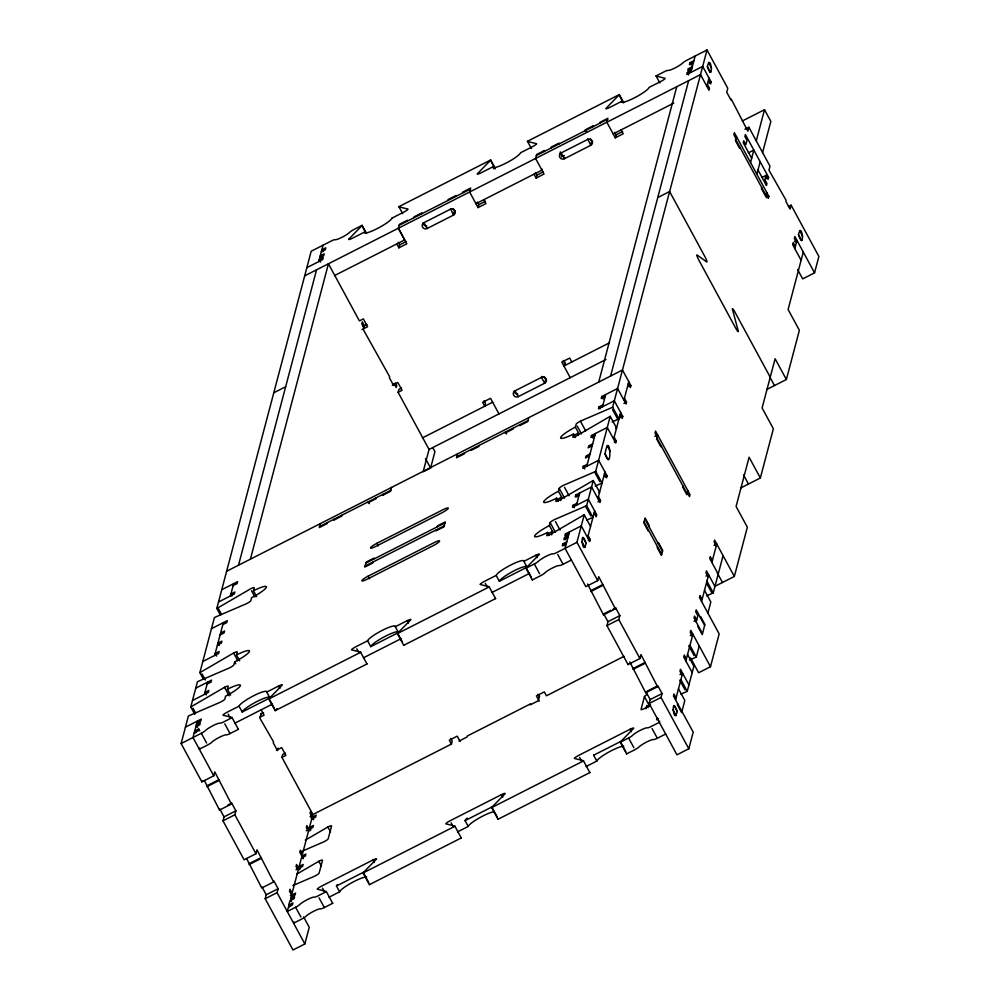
<?xml version="1.0" encoding="UTF-8"?>
<svg xmlns="http://www.w3.org/2000/svg" width="1000" height="1000" viewBox="0 0 1000 1000"><rect width="100%" height="100%" fill="white"/><g stroke="black" fill="none" stroke-linecap="round" stroke-linejoin="round"><path stroke-width="1.5" d="M586.087 543.337C579.462 524.312 582.45 558.837 586.087 543.337L582.925 537.5M605.037 453.8C612.762 475.525 609.95 426.938 605.037 453.8L608.2 459.65M707.362 66.513C713.787 85.337 711.263 51.438 707.362 66.513L710.525 72.35L709.475 70.4M677.2 711.488C670.6 692.55 673.55 726.988 677.2 711.488L674.1 705.55M798.475 234.65C805.1 253.675 802.125 219.15 798.475 234.65L801.65 240.487M623.663 102.625L619.312 94.588A4.363 0.725 -28.5 0 1 619.163 94.85L605.825 108.55A4.487 0.75 -28.5 0 0 609.525 107.525L621.4 101.487A15.725 2.625 -28.5 0 0 634.35 97.888A15.725 2.625 -28.5 0 0 649.112 87.4L660.987 81.363A4.487 0.75 -28.5 0 0 665.2 78.362L656.05 75.975L664.4 71.662A4.5 0.75 -28.5 0 1 667.962 70.425A8.988 1.5 -28.5 0 0 675.075 67.938A8.988 1.5 -28.5 0 0 682.887 62.838A4.487 0.75 -28.5 0 1 686.8 60.287L707.013 50L727.775 88.3L726.737 92.238L730.95 100.025L731.213 99.05L747.837 131.188L748.875 127.25L744.925 129.262M204.312 780.525L219.537 810.062L231.412 804.038L214.788 771.888L213.738 775.825L201.863 781.862L181.112 743.562L188.388 716.038A4.487 0.75 -28.5 0 1 189.5 715.5L220.625 702.087A4.487 0.75 -28.5 0 0 224.85 699.087L225.625 696.137A15.725 2.625 -28.5 0 0 240.387 685.65A15.725 2.625 -28.5 0 0 227.45 689.237L230.613 695.088M194.762 714.2L190.8 706.9L197.438 681.762A4.487 0.75 -28.5 0 1 198.562 681.225L229.688 667.8A4.487 0.75 -28.5 0 0 233.9 664.8L234.688 661.85A15.725 2.625 -28.5 0 0 249.45 651.363A15.725 2.625 -28.5 0 0 236.5 654.963L239.675 660.8M203.25 678.875L199.862 672.613L214.4 617.575A4.487 0.75 -28.5 0 1 215.525 617.038L246.637 603.625A4.487 0.75 -28.5 0 0 250.863 600.625L251.637 597.663A15.725 2.625 -28.5 0 0 266.4 587.175A15.725 2.625 -28.5 0 0 253.463 590.775L256.625 596.613M220.512 615.25L216.812 608.438L311.188 251.238L331.413 240.95A4.5 0.75 -28.5 0 1 334.975 239.713A8.988 1.5 -28.5 0 0 342.088 237.237A8.988 1.5 -28.5 0 0 349.9 232.125A4.487 0.75 -28.5 0 1 353.8 229.575L362.15 225.325L366.512 233.363M204.375 694.45L207.625 682.138M214.662 655.475L223.337 622.65M230.387 595.975L233.637 583.675M238.512 565.212L316.562 269.812M318.725 261.613L323.062 245.2M195.775 732.913L194.725 730.962L198.675 728.95L198.162 730.913L194.2 732.925M199.625 748.062L199.325 749.212L207.662 744.963A4.487 0.75 -28.5 0 0 211.575 742.412A8.988 1.5 -28.5 0 1 219.387 737.3A8.988 1.5 -28.5 0 1 226.5 734.825A4.487 0.75 -28.5 0 0 230.062 733.575L238.412 729.338A4.487 0.75 -28.5 0 0 238.312 729.137M250.387 559.175L328.438 263.775L359.4 320.9L363.35 318.888L367.575 326.688L362.038 329.5M201.863 781.862L202.125 780.875M227.45 689.237L228.225 686.287A4.487 0.75 -28.5 0 0 224.525 687.312L191.938 706.287A4.487 0.75 -28.5 0 1 190.8 706.9M236.5 654.963L237.288 652A4.487 0.75 -28.5 0 0 233.588 653.037L201 672A4.487 0.75 -28.5 0 1 199.862 672.613M253.463 590.775L254.237 587.825A4.487 0.75 -28.5 0 0 250.55 588.85L217.963 607.812A4.5 0.75 -28.5 0 1 216.812 608.438M219.537 810.062L219.8 809.087L224.013 816.875L222.975 820.812L244.088 859.762L255.963 853.725L257 849.788L273.625 881.938L261.75 887.975L246.537 858.425M231.412 804.038L231.675 803.05L235.888 810.837L234.85 814.775L255.963 853.725M261.175 713.225L259.875 718.15L273.512 741.838L273.25 742.825L277.475 750.612L278.125 748.15M320.325 523.625L319.275 527.562L327.2 523.538L327.45 522.55M334.438 275.625L404.7 239.913L398.363 228.225L399.412 224.288L407.325 220.263L407.062 221.25M398.363 228.225L406.812 243.8L398.888 247.825L399.675 244.875L398.263 242.275M334.05 519.2L333.787 520.175L341.712 516.15L341.975 515.175M413.663 217.9L413.925 216.912L421.838 212.887L421.575 213.875M450.8 738.538L452.212 741.125L451.438 744.087L312.887 814.513L281.938 757.387L282.712 754.438L285.35 753.088M427.388 227.525L427.125 228.512A3.375 3.287 14.8 0 1 422.575 227.1A3.375 3.287 14.8 0 1 423.963 222.662L450.35 209.25A3.375 3.287 14.8 0 1 454.9 210.662A3.375 3.287 14.8 0 1 453.512 215.087L427.125 228.512L423.963 222.662M447.962 200.45L448.225 199.475L456.138 195.45L455.887 196.425M423.137 471.825L429.05 449.438L398.088 392.312L398.875 389.363L401.512 388.025M303.625 916.925L309.25 927.312L304.862 943.962L292.987 950L265.188 898.713L266.238 894.775L262.013 886.988M450.513 208.663L453.512 215.087L454.562 211.15L453.237 208.725M273.625 881.938L273.888 880.95L278.113 888.737L277.062 892.675L304.862 943.962M376.275 497.725L376.012 498.713L368.1 502.738L368.363 501.75L369.412 503.7M382.875 494.375L382.612 495.363L390.525 491.337L391.562 487.4M462.475 193.075L462.738 192.087L470.65 188.062L469.613 192L478.062 207.587L485.975 203.562L483.862 199.662M469.613 192L470.4 189.05L399.15 225.275M372.987 562.05L372.725 563.038L364.812 567.062L366.112 562.137L374.025 558.112L373.762 559.1M291.663 900.812L290.613 898.863L294.562 896.85L294.05 898.825C290.175 899.112 287.8 903.65 289.562 906.925M290.613 898.863L291.087 897.062L295.038 895.05L295.562 893.075L290.287 895.763M300.487 868.888L299.175 866.45L301.388 858.088L305.338 856.075L305.863 854.1L301.9 856.112M310.875 830.075L309.462 827.475L311.675 819.112L315.637 817.1L316.163 815.125L310.875 817.812M476.213 202.7L475.95 203.688L541.912 170.15L542.175 169.163M478.062 207.587L478.837 204.625L477.425 202.037M293.9 922.038L293.6 923.188L301.95 918.95A4.487 0.75 -28.5 0 0 305.85 916.388A8.988 1.5 -28.5 0 1 313.663 911.287A8.988 1.5 -28.5 0 1 320.788 908.8A4.487 0.75 -28.5 0 0 324.338 907.562L332.688 903.312A4.5 0.75 -28.5 0 0 332.6 903.125M424 471.4L430.6 468.05L434.938 451.637L432.738 447.587M436.312 529.85L436.062 530.837L443.975 526.812L445.275 521.888L437.362 525.913L437.1 526.9M457.537 453.862L456.5 457.8L464.412 453.775L464.675 452.788M544.288 151.488L544.538 150.5L536.625 154.525L535.588 158.463L544.025 174.05L536.112 178.075L536.888 175.113L535.487 172.512M471.275 449.438L471.012 450.425L478.925 446.4L479.188 445.412M550.875 148.138L551.138 147.15L559.062 143.125L558.8 144.113M564.612 157.762L564.35 158.75A3.375 3.287 14.8 0 1 559.8 157.338A3.375 3.287 14.8 0 1 561.188 152.9L587.575 139.488A3.375 3.287 14.8 0 1 592.125 140.9A3.375 3.287 14.8 0 1 590.737 145.325L564.35 158.75L561.188 152.9M585.188 130.688L585.45 129.713L593.362 125.688L593.1 126.662M587.725 138.9L590.737 145.325L591.775 141.387L590.462 138.963M513.488 427.975L513.237 428.95L505.312 432.975L505.575 432L506.637 433.938M520.087 424.613L519.825 425.6L527.75 421.575L528.787 417.638M599.7 123.312L599.963 122.325L607.875 118.3L606.838 122.238L615.275 137.825L623.2 133.8L621.087 129.9M541.725 376.4L541.462 377.388L544.625 383.225L518.237 396.65A3.375 3.287 14.8 0 1 513.688 395.238A3.375 3.287 14.8 0 1 515.075 390.8L541.462 377.388A3.375 3.287 14.8 0 1 546.013 378.8A3.375 3.287 14.8 0 1 544.625 383.225L545.413 380.275A3.375 3.287 14.8 0 0 546.388 379.513M615.275 137.825L616.062 134.863L614.65 132.275M564.938 362.05L563.9 365.988L609.412 342.837M707.013 50L612.638 407.2A4.487 0.75 -28.5 0 1 611.525 407.738L580.4 421.15A4.487 0.75 -28.5 0 0 576.175 424.15L575.4 427.1A15.725 2.625 -28.5 0 0 560.638 437.6A15.725 2.625 -28.5 0 0 573.575 434L572.8 436.95A4.487 0.75 -28.5 0 0 576.5 435.925L609.087 416.962A4.5 0.75 -28.5 0 1 610.225 416.337L595.688 471.375A4.5 0.75 -28.5 0 1 594.562 471.912L563.438 485.337A4.487 0.75 -28.5 0 0 559.225 488.338L558.438 491.287A15.725 2.625 -28.5 0 0 543.675 501.775A15.725 2.625 -28.5 0 0 556.625 498.175L555.837 501.138A4.487 0.75 -28.5 0 0 559.538 500.1L592.125 481.138A4.487 0.75 -28.5 0 1 593.263 480.525L586.625 505.662A4.487 0.75 -28.5 0 1 585.5 506.2L554.388 519.625A4.487 0.75 -28.5 0 0 550.163 522.612L549.388 525.575A15.725 2.625 -28.5 0 0 534.625 536.062A15.725 2.625 -28.5 0 0 547.562 532.463L546.788 535.413A4.487 0.75 -28.5 0 0 550.487 534.388L583.062 515.425A4.5 0.75 -28.5 0 1 584.212 514.8L590.538 526.487M551.638 534.862L552.55 531.413L549.388 525.575M560.7 500.575L561.613 497.125L558.438 491.287M577.962 435.25L578.562 432.95L575.4 427.1M598.713 382.088L676.762 86.688M566.8 541.8L562.837 543.812L562.325 545.775L566.275 543.763M568.4 535.725L564.45 537.737L563.925 539.712L567.888 537.7M588.125 535.625L590.237 539.525L589.712 541.5L581.275 525.913L565.438 533.962L564.925 535.938L568.875 533.925M576.962 503.312L573.013 505.325L572.487 507.3L588.325 499.25L596.763 514.825L596.237 516.8L594.138 512.9M598.425 496.65L600.538 500.55L600.013 502.525L591.575 486.938L575.737 494.988L575.225 496.962L579.175 494.95M587.263 464.338L583.3 466.35L582.788 468.325L598.625 460.275L607.062 475.85L606.538 477.825L604.425 473.925M614.138 437.163L616.25 441.062L615.737 443.025L607.288 427.45L591.462 435.5L590.938 437.463L594.9 435.45M602.987 404.85L599.025 406.863L598.5 408.825L614.338 400.788L622.775 416.362L622.263 418.338L620.15 414.438M624.438 398.188L626.55 402.088L626.038 404.05L617.587 388.475L601.75 396.525L601.237 398.488L605.188 396.475M691.325 70.475L687.362 72.487L686.85 74.463L702.688 66.413L711.125 81.988L710.6 83.963L708.487 80.062M692.325 66.7L688.363 68.713L687.85 70.688L691.8 68.675M693.925 60.637L689.975 62.65L689.45 64.612L693.413 62.6M569.4 531.95L565.062 548.362L585.825 586.663L597.7 580.625L598.737 576.688L615.363 608.837L603.488 614.875L587.562 584.025M576.45 505.288L579.7 492.975M586.75 466.312L595.413 433.488M602.463 406.825L605.712 394.513M610.588 376.05L688.637 80.65M690.812 72.45L695.138 56.037M597.7 580.625L576.938 542.325L584.212 514.8M539.55 695.875L538.25 700.8L530.337 704.825L530.6 703.838L467.262 736.038L467 737.025L459.087 741.038M587.612 537.6L594.65 510.938M597.9 498.625L604.95 471.962M613.625 439.137L620.675 412.463M623.925 400.163L628.8 381.7M706.85 86.3L709.013 78.1M226.637 571.25L622.463 370.012L630.913 385.588L630.388 387.562L628.275 383.663M603.488 614.875L603.75 613.888L610.675 610.363M629.775 661.925L645.7 692.775L657.575 686.737L640.95 654.587L639.913 658.525L628.038 664.562L606.925 625.612L607.962 621.675L603.75 613.888M736.475 136.575L735.45 140.55L739.675 148.338L739.925 147.35M615.363 608.837L615.625 607.85L613.15 609.113M661.1 445.7L660.837 446.688L656.625 438.9L657.65 434.925L654.875 436.337M639.913 658.525L618.8 619.575L619.837 615.638L615.625 607.85M648.312 529.763L648.05 530.75L643.838 522.95L645.138 518.025L649.35 525.825L649.087 526.8M750.55 162.55L753.838 150.075L748.3 152.887M756.263 140.887L764.513 109.7L742.288 121M657.463 546.638L657.2 547.625L661.425 555.413L662.725 550.487L658.5 542.7L658.238 543.688M756.875 174.237L760.175 161.762M762.6 152.575L770.837 121.388L764.513 109.7M628.038 664.562L628.3 663.575M682.913 485.95L682.65 486.938L686.875 494.725L687.9 490.763M761.737 187.6L761.475 188.588L765.7 196.375L766.725 192.413M762.025 177.425L765.987 175.413L764.862 179.688L766.963 183.575L766.45 185.55L758 169.963M751.675 158.275L743.225 142.7L743.75 140.738L745.863 144.625L746.988 140.363L744.875 136.463L745.4 134.5L768.612 177.338L768.1 179.312L765.987 175.413M735.962 138.575L733.863 134.688L734.375 132.713L768.85 196.337L768.337 198.3L766.225 194.412M647.188 694.412A4.487 0.75 -28.5 0 0 644.45 696.6L641.062 709.4A4.487 0.75 -28.5 0 0 644.762 708.375L650.575 704.987M645.7 692.775L645.962 691.787L650.188 699.575L649.137 703.512L676.938 754.8L688.812 748.763L693.213 732.113L673.45 696L673.962 694.025L676.075 697.925M645.925 708.838L646.825 705.387L648.1 707.725M657.575 686.737L657.837 685.75L662.062 693.538L661.012 697.475L688.812 748.763M788.462 206.5L791.1 205.15L790.05 209.088L785.837 201.3L786.087 200.312L768.95 170.138L769.987 166.2L748.875 127.25M657.125 717.788L656.6 719.762L658.575 718.75M659.65 721.2L659.35 722.337L651 726.587A4.487 0.75 -28.5 0 1 647.438 727.825A8.988 1.5 -28.5 0 0 640.325 730.312A8.988 1.5 -28.5 0 0 632.513 735.413A4.487 0.75 -28.5 0 1 628.6 737.975L620.262 742.212L626.587 753.9L634.938 749.65A4.487 0.75 -28.5 0 0 638.837 747.1A8.988 1.5 -28.5 0 1 646.65 742A8.988 1.5 -28.5 0 1 653.775 739.513A4.487 0.75 -28.5 0 0 657.325 738.275L665.675 734.025M675.55 699.9L682.6 673.225L679.963 674.575M685.85 660.925L692.9 634.25L690.263 635.588M696.15 621.938L698.325 613.737M701.575 601.425L708.612 574.763L705.975 576.1M711.875 562.45L716.75 543.987L713.988 545.388M794.788 248.6L796.963 240.387L794.325 241.737M677.663 703.787L677.4 704.775L681.625 712.562L684.825 700.475L678.487 688.787M698.263 625.837L698 626.825L702.225 634.612L704.912 624.438L700.688 616.65L700.425 617.638M680.925 694.1L686.112 691.862A4.487 0.75 -28.5 0 0 687.237 691.325L693.875 666.188L687.55 654.5M689.513 660.025L695.175 657.575A4.487 0.75 -28.5 0 0 696.3 657.05L699.237 645.938M707.9 613.112L710.837 602L704.513 590.325M706.475 595.837L712.138 593.4A4.5 0.75 -28.5 0 0 713.25 592.863L723.075 555.675M803.288 252.075L788.112 309.513L799.375 330.288L786.363 379.525L766.575 389.588M690.588 657.938L698.612 672.75L710.487 666.712L719.163 633.888L699.463 597.537L699.975 595.562L702.087 599.462M714.55 586.512L734.338 576.45L747.35 527.212L736.087 506.45L749.1 457.212L760.35 477.987L740.562 488.05M760.35 477.987L773.363 428.75L762.1 407.975L775.113 358.75L786.363 379.525M797.575 269.462L802.675 278.888L814.55 272.85L818.888 256.438L791.1 205.15M348.675 239.288L361.912 225.688A4.475 0.75 -28.5 0 0 362.15 225.325M495.087 167.987L490.725 159.963A4.475 0.75 -28.5 0 1 490.487 160.325L477.25 173.912A4.5 0.75 -28.5 0 0 480.95 172.887L492.825 166.85A15.725 2.625 -28.5 0 0 505.763 163.25A15.725 2.625 -28.5 0 0 520.538 152.762L532.4 146.725A4.487 0.75 -28.5 0 0 536.625 143.725L527.562 141.475A4.462 0.75 -28.5 0 1 527.475 141.275L619.312 94.588M366.9 663.775A4.487 0.75 -28.5 0 1 366.987 663.962L275.15 710.65L268.825 698.975A4.5 0.75 -28.5 0 1 269.062 698.6L282.3 685.013A4.487 0.75 -28.5 0 0 278.6 686.038L266.725 692.075A15.725 2.625 -28.5 0 0 253.787 695.675A15.725 2.625 -28.5 0 0 239.025 706.162L227.15 712.2A4.487 0.75 -28.5 0 0 222.925 715.2L231.988 717.45A4.487 0.75 -28.5 0 1 232.075 717.65L238.412 729.338M277.05 708.587L275.387 710.288A4.5 0.75 -28.5 0 0 275.15 710.65M495.475 598.4A4.5 0.75 -28.5 0 1 495.562 598.6L403.738 645.288L397.4 633.6A4.487 0.75 -28.5 0 1 397.638 633.237L410.875 619.65A4.487 0.75 -28.5 0 0 407.188 620.675L395.312 626.712A15.725 2.625 -28.5 0 0 382.362 630.312A15.725 2.625 -28.5 0 0 367.6 640.8L355.725 646.838A4.487 0.75 -28.5 0 0 351.512 649.825L360.562 652.087A4.487 0.75 -28.5 0 1 360.65 652.288L366.987 663.962M571.4 560.05L563.05 564.288A4.487 0.75 -28.5 0 1 559.487 565.538A8.988 1.5 -28.5 0 0 552.375 568.013A8.988 1.5 -28.5 0 0 544.562 573.125A4.487 0.75 -28.5 0 1 540.662 575.675L532.312 579.925L525.975 568.237A4.5 0.75 -28.5 0 1 526.213 567.863L539.462 554.275A4.487 0.75 -28.5 0 0 535.763 555.3L523.888 561.337A15.725 2.625 -28.5 0 0 510.938 564.938A15.725 2.625 -28.5 0 0 496.175 575.425L484.3 581.462A4.487 0.75 -28.5 0 0 480.087 584.462L489.137 586.712A4.5 0.75 -28.5 0 1 489.225 586.912L495.562 598.6M589.75 772.387A4.5 0.75 -28.5 0 1 589.837 772.588L498.013 819.262L491.675 807.588A4.487 0.75 -28.5 0 1 491.925 807.212L505.163 793.625A4.487 0.75 -28.5 0 0 501.463 794.65L450 820.812A4.487 0.75 -28.5 0 0 445.788 823.812L454.837 826.062A4.487 0.75 -28.5 0 1 454.938 826.263L461.262 837.95L369.438 884.638L363.1 872.95A4.5 0.75 -28.5 0 1 363.338 872.588L376.587 858.988A4.487 0.75 -28.5 0 0 372.887 860.025L321.425 886.188A4.487 0.75 -28.5 0 0 317.213 889.175L326.262 891.438A4.5 0.75 -28.5 0 1 326.35 891.637L332.688 903.312M620.262 742.212A4.487 0.75 -28.5 0 1 620.5 741.85L633.737 728.263A4.487 0.75 -28.5 0 0 630.037 729.287L578.587 755.45A4.487 0.75 -28.5 0 0 574.362 758.438L583.425 760.7A4.5 0.75 -28.5 0 1 583.513 760.9L589.837 772.588M305.312 840.138L327.863 827.013A4.487 0.75 -28.5 0 1 331.562 825.987L328.188 838.787A4.487 0.75 -28.5 0 1 323.963 841.787L301.925 851.287M296.7 874.163L318.812 861.3A4.487 0.75 -28.5 0 1 322.512 860.263L319.125 873.062A4.487 0.75 -28.5 0 1 314.913 876.062L292.863 885.575M391.95 218.137L403.825 212.1A4.5 0.75 -28.5 0 0 408.05 209.1L398.988 206.838A4.462 0.75 -28.5 0 1 398.9 206.65L490.725 159.963M321.325 251.762L325.288 249.75L325.812 247.787L321.85 249.788L322.912 251.737M319.725 257.838L323.688 255.825L324.2 253.85L320.25 255.863L321.3 257.812M306.85 267.65L322.688 259.6L323.212 257.625L319.25 259.637L320.575 262.075M536.362 155.512L607.612 119.288M304.688 275.85L700.512 74.612L708.962 90.2L709.475 88.225L707.362 84.338M561.425 156.825L564.075 155.475M709.15 83L711.125 81.988M613.162 133.925L673.787 103.112M399.675 244.875L406.275 241.525M478.837 204.625L485.438 201.275M536.888 175.113L543.488 171.762M616.062 134.863L622.65 131.512M362.812 326.55L366.975 324.438M273.788 392.775L285.663 386.737M657.75 197.575L669.625 191.537L705.125 257.062A4.487 0.688 63.1 0 1 706.9 262.05L696.925 254.887A4.487 0.688 63.1 0 0 698.713 259.875L735.938 328.575A4.487 0.688 63.1 0 0 738.325 331.275L732.35 309A4.487 0.688 63.1 0 1 734.275 310.887L770.238 377.212M765.975 178.688L768.612 177.338M392.287 385.325L397.825 382.512L402.05 390.3L398.088 392.312M766.213 197.675L768.85 196.337M422.388 437.925L492.65 402.212M428.725 449.613L605.962 359.5M319.538 526.575L390.788 490.35M456.763 456.812L528.013 420.588M221.762 589.712L237.6 581.663L237.075 583.625L233.113 585.638M628.925 386.6L630.913 385.588M218.512 602.013L234.338 593.962L234.862 592L230.9 594.012L231.962 595.962M623.913 403.425L626.55 402.088M620.138 417.7L622.775 416.362M376.788 543.362L442.75 509.825A6.737 1.125 -28.5 0 1 448.3 508.275A6.737 1.125 -28.5 0 1 441.975 512.775L376 546.312A6.737 1.125 -28.5 0 1 370.45 547.85A6.737 1.125 -28.5 0 1 376.788 543.362L378.188 545.95M211.462 628.688L227.3 620.638L226.775 622.6L222.825 624.612M220.613 632.987L224.562 630.975L224.05 632.938L220.087 634.95M592.688 443.825L588.725 445.838L588.2 447.812L592.163 445.8M365.85 563.125L445.012 522.875M365.062 566.075L444.237 525.837M590 454L586.038 456.012L585.513 457.987L589.475 455.975M614.275 442.062L616.25 441.062M217.4 645.125L221.363 643.112L221.875 641.15L217.925 643.162L219.188 645.5M368.113 576.175L434.087 542.638A6.737 1.125 -28.5 0 1 439.625 541.1A6.737 1.125 -28.5 0 1 433.3 545.6L367.325 579.138A6.737 1.125 -28.5 0 1 361.788 580.675A6.737 1.125 -28.5 0 1 368.113 576.175L369.513 578.775M202.787 661.5L218.625 653.462L219.15 651.488L215.188 653.5L216.6 656.1M605.087 476.863L607.062 475.85M195.75 688.175L211.575 680.125L211.062 682.087L207.1 684.1M192.5 700.487L208.325 692.438L208.85 690.462L204.887 692.475L206.213 694.912M597.9 501.887L600.538 500.55M185.45 727.15L201.287 719.1L200.763 721.075L196.8 723.088M195.8 726.85L199.762 724.85L200.287 722.875L196.325 724.887L197.65 727.325M239.025 706.162L242.188 712.013L269.9 697.925L266.725 692.075M367.6 640.8L370.763 646.637L398.475 632.55L395.312 626.712M496.175 575.425L499.35 581.275L527.05 567.188L523.888 561.337M181.112 743.562L201.337 733.275A4.487 0.75 -28.5 0 0 205.238 730.725A8.988 1.5 -28.5 0 1 213.05 725.612A8.988 1.5 -28.5 0 1 220.175 723.138A4.487 0.75 -28.5 0 0 223.725 721.9L232.075 717.65M268.825 698.975L360.65 652.288M397.4 633.6L489.225 586.912M525.975 568.237L534.325 563.987A4.487 0.75 -28.5 0 0 538.225 561.438A8.988 1.5 -28.5 0 1 546.038 556.325A8.988 1.5 -28.5 0 1 553.162 553.85A4.487 0.75 -28.5 0 0 556.712 552.612L576.938 542.325M588.263 540.538L590.237 539.525M234.762 723.238L272.425 704.087M363.35 657.862L401 638.725M491.925 592.5L529.575 573.35M260.9 714.188L263.538 712.85M260.125 717.138L264.088 715.125L261.262 709.938M276.4 750.275L281.675 747.588L285.9 755.375L281.938 757.387M207.125 785.713L219 779.675M591.087 590.513L602.962 584.475M206.875 786.7L218.75 780.662M590.825 591.5L602.7 585.462M227.963 804.938L230.438 803.675M224.013 816.875L235.888 810.837M607.962 621.675L619.837 615.638M222.975 820.812L234.85 814.775M606.925 625.612L618.8 619.575M624.012 656.35L546.425 695.788L544.325 691.888L536.4 695.913L539.212 701.112M310.075 816.513L312.725 815.175L310.613 811.275L310.087 813.25L313.612 819.737M694.038 621.312L696.675 619.975L694.562 616.075L694.038 618.05L702.487 633.625M309.462 827.475L313.425 825.462L312.9 827.438L306.312 830.788M249.35 863.612L261.225 857.575M633.3 668.413L645.175 662.375M249.088 864.6L260.963 858.562M633.038 669.4L644.912 663.363M299.175 866.45L303.125 864.45L302.613 866.413L296.012 869.762M647.2 691.162L656.6 686.375M266.238 894.775L278.113 888.737M650.188 699.575L662.062 693.538M265.188 898.713L277.062 892.675M649.137 703.512L661.012 697.475M289 904.938L292.962 902.925L292.438 904.9L288.488 906.912L287.262 911.5L295.613 907.262A4.487 0.75 -28.5 0 0 299.525 904.7A8.988 1.5 -28.5 0 1 307.337 899.6A8.988 1.5 -28.5 0 1 314.45 897.113A4.487 0.75 -28.5 0 0 318.012 895.875L326.35 891.637M328.95 897.262L339.637 891.825L336.475 885.987L364.175 871.9M457.525 831.9L468.212 826.462L465.05 820.625L492.75 806.538M586.1 766.525L596.788 761.1L593.625 755.25L621.337 741.162M363.1 872.95L454.938 826.263M491.675 807.588L583.513 760.9M612.188 421.863L617.85 419.412A4.487 0.75 -28.5 0 0 618.975 418.888L612.638 407.2M595.237 486.037L600.9 483.6A4.5 0.75 -28.5 0 0 602.013 483.062L595.688 471.375M586.65 520.125L591.838 517.888A4.487 0.75 -28.5 0 0 592.962 517.35L586.625 505.662M290.15 900.75L290.963 901.538M708.45 62.413L711.612 68.25M799.562 230.55L802.725 236.388M814.55 272.85L794.85 236.5L794.325 238.463L796.438 242.362M795.312 246.625L793.2 242.738L792.688 244.7L801.125 260.287M735.688 139.537L765.95 195.362M689.975 62.65L691.287 65.075M688.363 68.713L689.425 70.662M687.362 72.487L688.688 74.925M656.05 75.912L659.837 82.925M619.075 94.963L623.288 102.75M769.562 376.475L774.488 385.562M585.45 129.713L586.5 131.65M743.55 474.938L748.475 484.025M527.475 141.275L531.438 148.575M534 174.175L536.112 178.075M734.338 576.45L714.638 540.1L714.112 542.062L716.225 545.962M657.138 436.925L655.025 433.038L655.55 431.062L690.025 494.688L689.5 496.65L687.4 492.762M656.862 437.887L687.125 493.713M712.387 560.487L710.275 556.587L709.762 558.562L718.2 574.138M717.337 573.025L722.463 582.487M490.487 160.325L495.112 168.85M492.825 166.85L493.875 168.8M714.95 586.45L706.5 570.862L705.987 572.837L708.1 576.737M706.925 581.175L713.25 592.863M612.575 409.675L617.85 419.412M706.85 583.663L712.138 593.4M601.75 396.525L603.075 398.963M610.225 416.337L616.562 428.025A4.5 0.75 -28.5 0 0 615.7 428.488M599.025 406.863L600.075 408.812M571.812 361.962L569.7 358.062L561.788 362.088L570.225 377.675M563.263 360.438L565.375 364.325M607.2 445.6L610.375 451.438M704.65 625.425L696.213 609.837L695.688 611.812L697.8 615.712M644.862 518.987L662.45 551.45M644.075 521.938L661.663 554.4M591.462 435.5L592.863 438.1M580.4 421.15L585.675 430.887M710.487 666.712L690.788 630.363L690.263 632.325L692.375 636.225M577.238 426.1L581.462 433.888M544.225 376.613L546.462 380.75M696.3 657.05L689.963 645.362A4.487 0.75 -28.5 0 1 689.388 645.638M594.562 471.912L599.837 481.65M688.838 645.9L694.125 655.638M573.575 434L575.475 437.5M593.263 480.525L599.6 492.212A4.487 0.75 -28.5 0 0 599.025 492.512M583.3 466.35L584.712 468.95M686.375 658.95L684.262 655.05L683.737 657.025L692.188 672.6M688.938 684.912L680.487 669.338L679.975 671.3L682.075 675.2M680.9 679.65L687.237 691.325M585.5 506.2L590.775 515.938M679.788 680.175L685.062 689.912M575.737 494.988L576.8 496.938M515.075 390.8L518.237 396.65M564.5 487.287L569.113 495.8M573.013 505.325L574.325 507.762M559.225 488.338L564.5 498.075M581.838 541.6L585 547.45M672.95 709.737L676.125 715.588M398.9 206.65L402.688 213.663M556.625 498.175L558.2 501.1M565.438 533.962L566.763 536.4M498.975 413.888L490.538 398.312L482.625 402.337L484.725 406.225L485.513 403.275L484.1 400.675M564.45 537.737L565.5 539.688M555.438 521.562L560.062 530.087M562.837 543.812L563.9 545.763M550.163 522.612L555.438 532.35M644.45 696.6L649.725 706.338M396.788 243.938L398.888 247.825M547.562 532.463L549.15 535.388M557.775 554.55L563.05 564.288M652.05 728.538L657.325 738.275M361.912 225.688L366.138 233.487M535.763 555.3L537.075 557.737M630.037 729.287L631.362 731.725M534.325 563.987L539.6 573.725M628.6 737.975L633.888 747.712M526.213 567.863L531.487 577.612M620.5 741.85L625.775 751.587M364.5 325.938L362.3 321.875L361.775 323.85L363.888 327.738L363.375 329.712L389.663 376.763L389.4 377.75L393.625 385.538L394.15 383.575L396.262 387.463L396.775 385.5L395.363 382.9M425.487 458.625L430.6 468.05M485.363 583.413L487.337 587.062M579.637 757.387L581.613 761.05M537.888 694.262L539.3 696.862M407.188 620.675L408.5 623.112M501.463 794.65L502.788 797.087M460.05 741.363L457.238 736.162L449.325 740.188L451.438 744.087M397.638 633.237L402.25 641.762M491.925 807.212L497.2 816.95M356.775 648.775L358.888 652.675M451.062 822.763L453.175 826.663M251.6 590.8L254.9 596.888M278.6 686.038L279.925 688.475M372.887 860.025L374.2 862.45M269.062 698.6L274.337 708.337M364 873.8L368.612 882.325M217.963 607.812L221.25 613.9M233.588 653.037L237.812 660.825M327.863 827.013L330.5 831.875M234.688 661.85L235.738 663.8M309.75 830.938L306.837 825.55L306.312 827.525L308.425 831.425L302.425 854.15L300.312 850.25L299.788 852.225L303.312 858.713M224.525 687.312L229.15 695.837M318.812 861.3L321.45 866.162M228.2 714.15L230.188 717.8M322.488 888.125L324.462 891.775M202.05 673.95L205.35 680.037M224.788 723.838L230.062 733.575M319.062 897.825L324.338 907.562M299.35 869.725L296.537 864.525L296.025 866.5L298.125 870.4L292.125 893.125L290.012 889.225L289.488 891.2L292.312 896.388M193 708.225L195.637 713.1M198.725 723.713L197.325 721.112L192.987 737.525L213.738 775.825M201.337 733.275L206.612 743.012M295.613 907.262L300.887 917M198.675 728.95L199.737 730.9M461.175 837.75A4.487 0.75 -28.5 0 1 461.262 837.95M369.438 884.638A4.5 0.75 -28.5 0 1 369.675 884.275M626.587 753.9A4.487 0.75 -28.5 0 1 626.825 753.538M498.013 819.262A4.487 0.75 -28.5 0 1 498.25 818.9M339.637 891.825A15.725 2.625 -28.5 0 1 351.675 882.775A15.725 2.625 -28.5 0 1 366.637 876.963M336.475 885.987A15.725 2.625 -28.5 0 1 337.512 884.488M468.212 826.462A15.725 2.625 -28.5 0 1 478.913 818.162A15.725 2.625 -28.5 0 1 494.087 811.65M465.05 820.625A15.725 2.625 -28.5 0 1 467.15 818.125M596.788 761.1A15.725 2.625 -28.5 0 1 608.837 752.05A15.725 2.625 -28.5 0 1 623.787 746.225M593.625 755.25A15.725 2.625 -28.5 0 1 593.962 754.587M574.025 435.425A15.725 2.625 -28.5 0 1 578.562 432.95M403.738 645.288A4.487 0.75 -28.5 0 1 403.975 644.925M532.312 579.925A4.5 0.75 -28.5 0 1 532.55 579.55M499.35 581.275A15.725 2.625 -28.5 0 1 514.113 570.788A15.725 2.625 -28.5 0 1 527.05 567.188M370.763 646.637A15.725 2.625 -28.5 0 1 385.525 636.15A15.725 2.625 -28.5 0 1 398.475 632.55M242.188 712.013A15.725 2.625 -28.5 0 1 256.95 701.513A15.725 2.625 -28.5 0 1 269.9 697.925M548 533.888A15.725 2.625 -28.5 0 1 552.55 531.413M557.062 499.6A15.725 2.625 -28.5 0 1 561.613 497.125M391.95 218.137A15.725 2.625 -28.5 0 1 377.188 228.625A15.725 2.625 -28.5 0 1 364.237 232.225L352.375 238.25A4.487 0.75 -28.5 0 1 348.675 239.288M455.275 211.375A3.375 3.287 14.8 0 1 454.3 212.138M592.5 141.613A3.375 3.287 14.8 0 1 591.512 142.375M426.7 225.9A3.375 3.287 14.8 0 1 422.987 222.963M563.925 156.137A3.375 3.287 14.8 0 1 560.325 151.875M517.825 394.038A3.375 3.287 14.8 0 1 514.1 391.1"/></g></svg>
